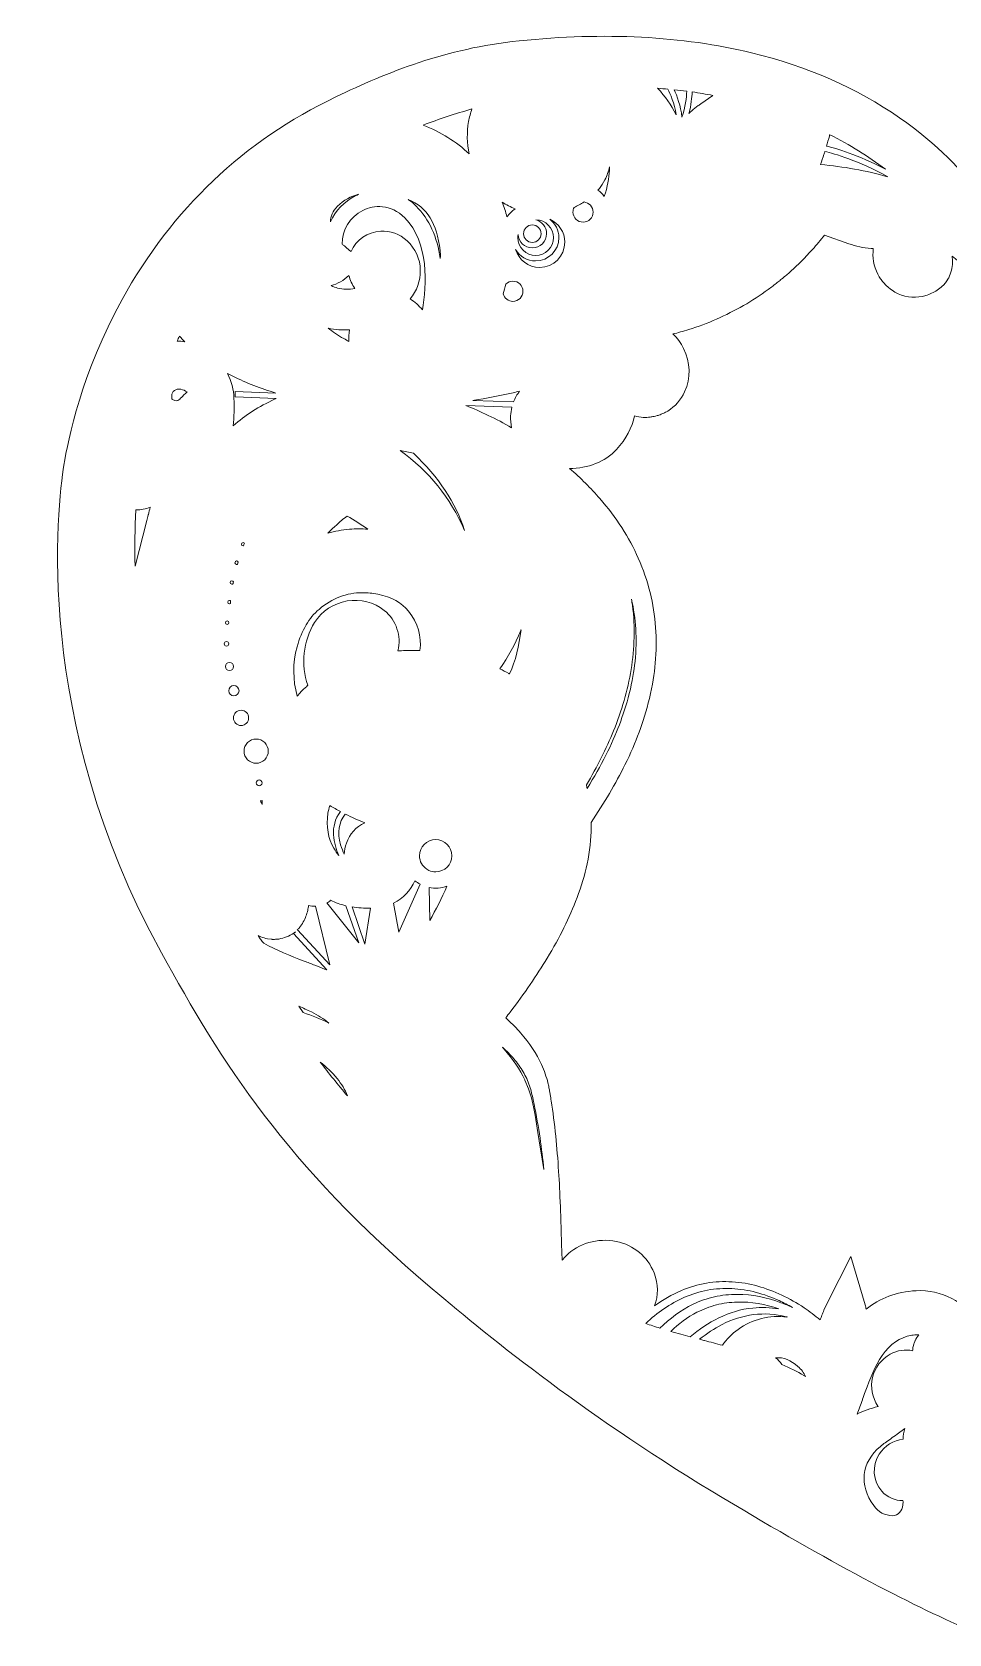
# Model space of a CAD drawing. Header units: millimetres. Extents: x -77 to 1717, y 18 to 332.
# Drawn here: x 638.6 to 811.1, y 24.9 to 326.2 of the extents above; entities that cross this region are included whole.
import ezdxf

# ---------------------------------------------------------------- set-up
doc = ezdxf.new("R2010")
doc.units = ezdxf.units.MM
doc.header["$MEASUREMENT"] = 0
doc.layers.add('Layer 3', color=7, linetype='Continuous')

msp = doc.modelspace()

# ---------------------------------------------------------------- linework, layer by layer
at = {"layer": 'Layer 3', "lineweight": 0}
for points, knots in [([(988.84, 244.8), (988.84, 244.8), (988.84, 244.8), (988.84, 244.8), (988.08, 249.57), (985.49, 262.15), (977.91, 275.91), (968.51, 292.97), (954.97, 305.8), (937.66, 314.05), (927.96, 318.68), (917.06, 323.16), (903.18, 324.59), (887.14, 326.24), (872.44, 325.49), (859.48, 322.34), (848.99, 319.79), (839.6, 315.68), (831.59, 310.12), (824.38, 305.11), (819.61, 299.87), (816.71, 296.03), (813.82, 299.87), (809.05, 305.11), (801.84, 310.12), (793.83, 315.68), (784.44, 319.79), (773.95, 322.34), (760.99, 325.49), (746.29, 326.24), (730.25, 324.59), (716.37, 323.16), (705.47, 318.68), (695.77, 314.05), (678.46, 305.8), (664.92, 292.97), (655.52, 275.91), (647.94, 262.15), (645.35, 249.57), (644.59, 244.8), (643.38, 237.2), (638.59, 197.09), (662.93, 153.06), (674.35, 132.41), (686.07, 113.4), (713.85, 89.88), (725.27, 80.21), (743.38, 65.61), (768.74, 50.42), (788.37, 38.68), (803.82, 30.41), (814.67, 25.85), (814.67, 25.85), (816.72, 24.94), (816.72, 24.94), (816.72, 24.94), (818.61, 25.79), (818.61, 25.79), (818.61, 25.79), (818.77, 25.85), (818.77, 25.85), (829.61, 30.41), (845.06, 38.68), (864.69, 50.42), (890.05, 65.61), (908.16, 80.21), (919.58, 89.88), (947.36, 113.4), (959.08, 132.41), (970.5, 153.06), (994.84, 197.09), (990.04, 237.2), (988.84, 244.8)], [0, 0, 0, 0, 1, 1, 1, 2, 2, 2, 3, 3, 3, 4, 4, 4, 5, 5, 5, 6, 6, 6, 7, 7, 7, 8, 8, 8, 9, 9, 9, 10, 10, 10, 11, 11, 11, 12, 12, 12, 13, 13, 13, 14, 14, 14, 15, 15, 15, 16, 16, 16, 17, 17, 17, 18, 18, 18, 19, 19, 19, 20, 20, 20, 21, 21, 21, 22, 22, 22, 23, 23, 23, 24, 24, 24, 24]), ([(758.24, 315.51), (758.66, 314.65), (759.45, 312.81), (759.79, 310.68), (758.85, 312.51), (757.69, 314.19), (756.31, 315.66), (756.95, 315.62), (757.6, 315.56), (758.24, 315.51)], [0, 0, 0, 0, 1, 1, 1, 2, 2, 2, 3, 3, 3, 3]), ([(760.88, 310.23), (760.65, 312.36), (759.94, 314.25), (759.43, 315.39), (760.21, 315.31), (761, 315.22), (761.79, 315.12), (761.74, 313.95), (761.54, 312.08), (760.88, 310.23)], [0, 0, 0, 0, 1, 1, 1, 2, 2, 2, 3, 3, 3, 3]), ([(766.72, 314.3), (766.72, 314.3), (764.46, 312.76), (764.46, 312.76), (764.31, 312.66), (764.16, 312.56), (763.95, 312.41), (763.95, 312.41), (763.01, 311.67), (763.01, 311.67), (762.78, 311.48), (762.54, 311.27), (762.3, 311.06), (762.26, 311.02), (762.23, 310.98), (762.19, 310.95), (762.62, 312.5), (762.76, 313.96), (762.81, 314.98), (764.12, 314.79), (765.42, 314.57), (766.72, 314.32), (766.72, 314.31), (766.72, 314.31), (766.72, 314.3)], [0, 0, 0, 0, 1, 1, 1, 2, 2, 2, 3, 3, 3, 4, 4, 4, 5, 5, 5, 6, 6, 6, 7, 7, 7, 8, 8, 8, 8]), ([(721.37, 311.77), (721.1, 311), (720.89, 310.22), (720.74, 309.41), (720.37, 307.36), (720.42, 305.29), (720.86, 303.31), (718.41, 305.63), (715.53, 307.42), (712.17, 308.75), (715.17, 309.88), (718.21, 310.88), (721.37, 311.77)], [0, 0, 0, 0, 1, 1, 1, 2, 2, 2, 3, 3, 3, 4, 4, 4, 4]), ([(788.69, 306.94), (792.47, 305.04), (795.91, 302.9), (799.16, 300.43), (793.98, 303.18), (789.81, 304.36), (788.09, 304.78), (788.27, 305.38), (788.45, 306.01), (788.63, 306.69), (788.65, 306.78), (788.67, 306.86), (788.69, 306.94)], [0, 0, 0, 0, 1, 1, 1, 2, 2, 2, 3, 3, 3, 4, 4, 4, 4]), ([(787.6, 303.21), (787.66, 303.4), (787.73, 303.6), (787.79, 303.79), (789.49, 303.38), (794.09, 302.08), (799.63, 299.01), (795.52, 300.17), (791.27, 300.95), (786.94, 301.33), (787.18, 301.96), (787.39, 302.59), (787.6, 303.21)], [0, 0, 0, 0, 1, 1, 1, 2, 2, 2, 3, 3, 3, 4, 4, 4, 4]), ([(746.13, 297.99), (746.13, 297.99), (746.39, 298.47), (746.39, 298.47), (746.78, 299.25), (747.06, 300.07), (747.25, 300.91), (747.25, 300.88), (747.25, 300.85), (747.25, 300.82), (747.25, 299.34), (747, 297.76), (746.48, 296), (746.41, 295.78), (746.35, 295.56), (746.27, 295.34), (745.94, 295.79), (745.54, 296.18), (745.07, 296.5), (745.46, 296.95), (745.81, 297.44), (746.13, 297.99)], [0, 0, 0, 0, 1, 1, 1, 2, 2, 2, 3, 3, 3, 4, 4, 4, 5, 5, 5, 6, 6, 6, 7, 7, 7, 7]), ([(696.06, 293.47), (696.06, 293.47), (696.06, 293.47), (696.06, 293.47), (697.2, 294.62), (698.54, 295.37), (700.07, 295.73), (699.85, 295.64), (699.64, 295.54), (699.42, 295.43), (697.29, 294.34), (695.66, 292.62), (694.74, 290.54), (694.76, 291.52), (695.13, 292.55), (696.06, 293.47)], [0, 0, 0, 0, 1, 1, 1, 2, 2, 2, 3, 3, 3, 4, 4, 4, 5, 5, 5, 5]), ([(708.71, 291.3), (713.37, 286.63), (712.84, 278.61), (712.04, 273.99), (711.39, 274.8), (710.59, 275.51), (709.73, 276.04), (711.02, 277.59), (711.68, 279.43), (711.65, 281.44), (711.62, 283.54), (710.72, 285.56), (709.17, 286.97), (707.76, 288.27), (705.99, 288.91), (704.19, 288.79), (701.66, 288.61), (699.6, 287.16), (698.61, 284.95), (698.61, 284.95), (698.34, 285.18), (698.34, 285.18), (698.01, 285.48), (697.68, 285.75), (697.36, 286.01), (697.22, 286.12), (697.09, 286.23), (696.96, 286.33), (696.92, 289.03), (698.37, 291.44), (700.82, 292.69), (702.91, 293.75), (706.08, 293.94), (708.71, 291.3)], [0, 0, 0, 0, 1, 1, 1, 2, 2, 2, 3, 3, 3, 4, 4, 4, 5, 5, 5, 6, 6, 6, 7, 7, 7, 8, 8, 8, 9, 9, 9, 10, 10, 10, 11, 11, 11, 11]), ([(715.37, 285.16), (715.42, 284.78), (715.44, 284.29), (715.4, 283.65), (714.83, 287.71), (713.3, 291.06), (710.89, 293.48), (710.41, 293.96), (709.91, 294.38), (709.38, 294.75), (712.99, 293.25), (714.71, 290.3), (715.37, 285.16)], [0, 0, 0, 0, 1, 1, 1, 2, 2, 2, 3, 3, 3, 4, 4, 4, 4]), ([(729.48, 292.99), (728.9, 292.56), (728.38, 292.06), (727.94, 291.49), (727.71, 292.43), (727.41, 293.36), (727.06, 294.26), (727.82, 293.76), (728.63, 293.33), (729.48, 292.99)], [0, 0, 0, 0, 1, 1, 1, 2, 2, 2, 3, 3, 3, 3]), ([(740.58, 293.24), (741.23, 293.54), (741.87, 293.89), (742.46, 294.28), (743.42, 294.18), (744.17, 293.37), (744.17, 292.39), (744.17, 291.34), (743.32, 290.49), (742.27, 290.49), (741.23, 290.49), (740.37, 291.34), (740.37, 292.39), (740.37, 292.69), (740.44, 292.98), (740.58, 293.24)], [0, 0, 0, 0, 1, 1, 1, 2, 2, 2, 3, 3, 3, 4, 4, 4, 5, 5, 5, 5]), ([(738.84, 286.7), (738.84, 284.1), (736.72, 281.97), (734.11, 281.97), (731.97, 281.97), (730.16, 283.4), (729.58, 285.36), (730.34, 284.06), (731.74, 283.19), (733.35, 283.19), (735.76, 283.19), (737.73, 285.16), (737.73, 287.57), (737.73, 288.97), (737.06, 290.22), (736.03, 291.02), (737.68, 290.28), (738.84, 288.63), (738.84, 286.7)], [0, 0, 0, 0, 1, 1, 1, 2, 2, 2, 3, 3, 3, 4, 4, 4, 5, 5, 5, 6, 6, 6, 6]), ([(732.73, 285.64), (734.21, 285.64), (735.41, 286.84), (735.41, 288.32), (735.41, 289.57), (734.55, 290.62), (733.39, 290.92), (735.22, 290.9), (736.7, 289.4), (736.7, 287.57), (736.7, 285.72), (735.2, 284.22), (733.35, 284.22), (731.5, 284.22), (730, 285.72), (730, 287.57), (730, 287.77), (730.02, 287.96), (730.05, 288.15), (730.14, 286.75), (731.3, 285.64), (732.73, 285.64)], [0, 0, 0, 0, 1, 1, 1, 2, 2, 2, 3, 3, 3, 4, 4, 4, 5, 5, 5, 6, 6, 6, 7, 7, 7, 7]), ([(731.07, 288.32), (731.07, 289.24), (731.81, 289.98), (732.73, 289.98), (733.64, 289.98), (734.38, 289.24), (734.38, 288.32), (734.38, 287.41), (733.64, 286.66), (732.73, 286.66), (731.81, 286.66), (731.07, 287.41), (731.07, 288.32)], [0, 0, 0, 0, 1, 1, 1, 2, 2, 2, 3, 3, 3, 4, 4, 4, 4]), ([(897.36, 127.71), (897.3, 127.41), (897.24, 127.12), (897.2, 126.84), (897.2, 126.84), (897.13, 126.42), (897.13, 126.42), (897.06, 126.01), (896.99, 125.6), (896.93, 125.2), (896.61, 123.17), (896.34, 121), (896.09, 118.57), (895.87, 116.45), (895.68, 114.22), (895.54, 111.93), (895.41, 109.95), (895.3, 107.85), (895.21, 105.31), (895.16, 103.95), (895.12, 102.59), (895.08, 101.24), (895.05, 100.39), (895.03, 99.55), (895, 98.7), (895, 98.7), (894.99, 98.41), (894.99, 98.41), (894.96, 97.43), (894.93, 96.46), (894.89, 95.49), (894.72, 95.68), (894.54, 95.87), (894.35, 96.06), (892.06, 98.41), (888.36, 99.47), (884.93, 98.77), (881.6, 98.09), (879, 95.93), (877.8, 92.85), (876.95, 90.67), (876.94, 88.57), (877.75, 86.6), (876.15, 87.77), (874.43, 88.77), (872.61, 89.56), (871.09, 90.17), (869.53, 90.65), (867.92, 90.93), (866.3, 91.19), (864.67, 91.27), (863.05, 91.17), (859.79, 90.98), (856.64, 90.04), (853.73, 88.68), (852.27, 87.99), (850.87, 87.19), (849.54, 86.31), (848.49, 85.6), (847.48, 84.85), (846.52, 84.03), (846.42, 84.31), (846.33, 84.6), (846.22, 84.89), (846.14, 85.11), (845.82, 85.86), (845.26, 87.14), (845.26, 87.14), (845.22, 87.21), (845.22, 87.21), (845.21, 87.24), (843.12, 91.34), (843.12, 91.34), (843.12, 91.34), (840.8, 95.92), (840.8, 95.92), (840.8, 95.92), (838.08, 86.83), (838.08, 86.83), (838.01, 86.54), (837.94, 86.27), (837.88, 86.01), (835.36, 88.12), (832.21, 89.29), (828.48, 89.5), (823.75, 89.76), (819.31, 87.42), (816.71, 83.42), (814.12, 87.41), (809.68, 89.76), (804.95, 89.5), (801.22, 89.29), (798.07, 88.12), (795.55, 86.01), (795.49, 86.28), (795.42, 86.56), (795.34, 86.85), (795.34, 86.85), (792.63, 95.92), (792.63, 95.92), (792.63, 95.92), (788.25, 87.3), (788.25, 87.3), (788.25, 87.3), (787.58, 85.82), (787.58, 85.82), (787.45, 85.52), (787.33, 85.21), (787.21, 84.88), (787.1, 84.59), (787, 84.29), (786.9, 84), (785.93, 84.84), (784.91, 85.59), (783.85, 86.31), (782.52, 87.19), (781.12, 87.99), (779.66, 88.68), (776.75, 90.04), (773.6, 90.98), (770.34, 91.17), (768.72, 91.27), (767.08, 91.19), (765.47, 90.93), (763.86, 90.65), (762.3, 90.17), (760.78, 89.56), (758.98, 88.78), (757.28, 87.79), (755.7, 86.64), (756.49, 88.6), (756.47, 90.69), (755.63, 92.85), (754.43, 95.93), (751.83, 98.09), (748.5, 98.77), (745.07, 99.47), (741.37, 98.41), (739.08, 96.06), (738.81, 95.79), (738.57, 95.52), (738.34, 95.25), (738.34, 95.28), (738.33, 95.31), (738.33, 95.34), (738.33, 95.34), (738.33, 95.42), (738.33, 95.42), (738.28, 96.42), (738.25, 97.41), (738.22, 98.41), (738.22, 98.41), (738.21, 98.7), (738.21, 98.7), (738.18, 99.53), (738.16, 100.37), (738.14, 101.2), (738.1, 102.57), (738.06, 103.94), (738, 105.3), (737.91, 107.85), (737.8, 109.95), (737.67, 111.93), (737.53, 114.22), (737.35, 116.45), (737.13, 118.57), (736.88, 121), (736.6, 123.17), (736.29, 125.19), (736.22, 125.6), (736.16, 126), (736.09, 126.41), (736.09, 126.41), (736.01, 126.84), (736.01, 126.84), (735.97, 127.12), (735.92, 127.41), (735.86, 127.69), (735.79, 128.05), (735.73, 128.35), (735.66, 128.59), (735.39, 129.71), (734.98, 130.86), (734.45, 132.02), (733.52, 134.07), (732.2, 136.08), (730.51, 138), (729.79, 138.84), (728.97, 139.67), (728.01, 140.56), (727.92, 140.65), (727.82, 140.73), (727.72, 140.82), (728, 141.18), (728.29, 141.55), (728.56, 141.91), (731.25, 145.44), (733.53, 148.77), (735.53, 152.07), (737.87, 155.92), (739.71, 159.64), (741.15, 163.44), (741.95, 165.57), (742.59, 167.7), (743.04, 169.78), (743.55, 172.18), (743.8, 174.5), (743.79, 176.65), (743.79, 176.97), (743.78, 177.28), (743.77, 177.59), (746.26, 181.23), (748.42, 184.88), (750.16, 188.44), (751.22, 190.52), (752.09, 192.68), (752.81, 194.54), (753.47, 196.4), (754.22, 198.61), (754.75, 200.91), (755.33, 203.42), (755.68, 205.51), (755.85, 207.51), (756.05, 209.8), (756.07, 212.06), (755.92, 214.23), (755.62, 218.68), (754.52, 223.06), (752.67, 227.26), (750.93, 231.19), (748.5, 234.96), (745.45, 238.48), (743.75, 240.45), (741.83, 242.35), (739.73, 244.17), (743.15, 244.13), (746.46, 245.4), (748.56, 247.72), (750.37, 249.72), (751.51, 251.84), (751.96, 254.03), (752.5, 253.88), (753.04, 253.79), (753.58, 253.76), (753.58, 253.76), (753.76, 253.75), (753.76, 253.75), (753.76, 253.75), (753.77, 253.75), (753.77, 253.75), (754.06, 253.76), (754.45, 253.76), (754.9, 253.81), (754.9, 253.81), (755.09, 253.84), (755.09, 253.84), (755.13, 253.85), (755.17, 253.86), (755.23, 253.87), (755.47, 253.91), (755.8, 253.96), (756.23, 254.1), (756.27, 254.11), (756.31, 254.12), (756.38, 254.14), (756.59, 254.21), (756.87, 254.3), (757.25, 254.47), (757.25, 254.47), (757.44, 254.56), (757.44, 254.56), (757.63, 254.65), (757.89, 254.78), (758.21, 254.96), (759.59, 255.8), (760.71, 257.08), (761.39, 258.57), (762.56, 261.14), (762.48, 264.12), (761.18, 266.75), (760.68, 267.77), (760, 268.69), (759.19, 269.46), (760.11, 269.68), (761.09, 269.95), (762.17, 270.28), (763.93, 270.83), (765.69, 271.49), (767.41, 272.25), (770.89, 273.78), (774.15, 275.66), (777.1, 277.82), (777.7, 278.24), (778.27, 278.69), (778.82, 279.13), (778.82, 279.13), (779.33, 279.52), (779.33, 279.52), (779.33, 279.52), (779.36, 279.55), (779.36, 279.55), (779.56, 279.71), (779.75, 279.88), (779.95, 280.04), (780.46, 280.47), (780.98, 280.91), (781.46, 281.36), (782.69, 282.45), (783.95, 283.72), (785.44, 285.35), (786.22, 286.23), (786.98, 287.13), (787.71, 288.06), (787.71, 288.06), (792.3, 286.42), (792.3, 286.42), (793.63, 285.95), (794.99, 285.66), (796.47, 285.54), (796.61, 285.53), (796.75, 285.52), (796.88, 285.51), (796.86, 285.31), (796.84, 285.11), (796.83, 284.92), (796.74, 283.28), (797.16, 281.6), (798.02, 280.18), (798.17, 279.95), (798.32, 279.74), (798.49, 279.51), (798.49, 279.51), (798.64, 279.31), (798.64, 279.31), (798.87, 279.03), (799.08, 278.82), (799.24, 278.65), (799.24, 278.65), (799.39, 278.51), (799.39, 278.51), (799.66, 278.24), (799.93, 278.04), (800.14, 277.87), (800.14, 277.87), (800.41, 277.67), (800.41, 277.67), (800.77, 277.43), (801.12, 277.24), (801.43, 277.08), (801.43, 277.08), (801.55, 277.02), (801.55, 277.02), (803.17, 276.29), (805.12, 276.17), (806.74, 276.69), (807.51, 276.92), (808.23, 277.25), (808.88, 277.67), (809.24, 277.91), (809.56, 278.16), (809.87, 278.44), (809.87, 278.44), (810.08, 278.65), (810.08, 278.65), (810.27, 278.83), (810.42, 279.01), (810.6, 279.24), (810.6, 279.24), (811.01, 279.92), (811.01, 279.92), (811.01, 279.92), (811.07, 280.03), (811.07, 280.03), (811.53, 280.93), (811.78, 281.92), (811.79, 282.9), (811.8, 283.3), (811.77, 283.7), (811.7, 284.09), (812.51, 283.44), (813.61, 282.54), (814.71, 281.59), (814.71, 281.59), (816.71, 279.87), (816.71, 279.87), (816.71, 279.87), (818.72, 281.59), (818.72, 281.59), (819.82, 282.53), (820.92, 283.44), (821.73, 284.09), (821.66, 283.7), (821.63, 283.31), (821.63, 282.92), (821.65, 281.93), (821.9, 280.92), (822.38, 279.99), (822.38, 279.99), (822.73, 279.39), (822.73, 279.39), (822.73, 279.39), (822.85, 279.23), (822.85, 279.23), (822.99, 279.04), (823.14, 278.84), (823.32, 278.67), (823.32, 278.67), (823.56, 278.44), (823.56, 278.44), (823.87, 278.16), (824.19, 277.91), (824.57, 277.66), (825.21, 277.25), (825.91, 276.93), (826.63, 276.71), (828.29, 276.17), (830.26, 276.29), (831.88, 277.02), (831.88, 277.02), (832.07, 277.12), (832.07, 277.12), (832.32, 277.25), (832.67, 277.43), (833.02, 277.67), (833.02, 277.67), (833.32, 277.9), (833.32, 277.9), (833.51, 278.04), (833.77, 278.24), (834.09, 278.56), (834.09, 278.56), (834.19, 278.66), (834.19, 278.66), (834.35, 278.82), (834.56, 279.03), (834.83, 279.36), (834.83, 279.36), (834.94, 279.52), (834.94, 279.52), (835.11, 279.74), (835.26, 279.95), (835.45, 280.24), (836.28, 281.62), (836.69, 283.27), (836.6, 284.91), (836.59, 285.11), (836.57, 285.31), (836.55, 285.51), (836.68, 285.52), (836.81, 285.53), (836.94, 285.54), (838.44, 285.66), (839.8, 285.95), (841.13, 286.42), (841.13, 286.42), (845.7, 288.05), (845.7, 288.05), (846.43, 287.12), (847.18, 286.22), (847.96, 285.34), (849.44, 283.72), (850.7, 282.46), (851.91, 281.38), (852.41, 280.91), (852.94, 280.47), (853.44, 280.05), (853.64, 279.88), (853.84, 279.72), (854.03, 279.55), (854.03, 279.55), (854.57, 279.13), (854.57, 279.13), (855.13, 278.69), (855.7, 278.24), (856.28, 277.83), (859.24, 275.66), (862.51, 273.78), (865.98, 272.25), (867.7, 271.49), (869.46, 270.83), (871.23, 270.27), (872.32, 269.94), (873.31, 269.67), (874.23, 269.46), (873.42, 268.68), (872.75, 267.77), (872.26, 266.77), (870.95, 264.13), (870.87, 261.14), (872.04, 258.58), (872.71, 257.08), (873.86, 255.79), (875.28, 254.93), (875.51, 254.79), (875.74, 254.68), (876, 254.55), (876, 254.55), (876.24, 254.44), (876.24, 254.44), (876.56, 254.29), (876.84, 254.21), (877.07, 254.14), (877.07, 254.14), (877.27, 254.07), (877.27, 254.07), (877.64, 253.96), (877.96, 253.91), (878.21, 253.86), (878.25, 253.86), (878.3, 253.85), (878.34, 253.84), (878.34, 253.84), (878.56, 253.81), (878.56, 253.81), (878.98, 253.76), (879.36, 253.76), (879.67, 253.75), (879.67, 253.75), (879.73, 253.75), (879.73, 253.75), (879.73, 253.75), (879.87, 253.76), (879.87, 253.76), (880.4, 253.79), (880.94, 253.88), (881.47, 254.03), (881.92, 251.84), (883.06, 249.72), (884.87, 247.72), (886.95, 245.42), (890.15, 244.15), (893.49, 244.15), (893.51, 244.15), (893.53, 244.15), (893.55, 244.15), (891.46, 242.34), (889.55, 240.44), (887.85, 238.48), (884.8, 234.96), (882.38, 231.19), (880.64, 227.26), (878.78, 223.06), (877.68, 218.68), (877.38, 214.24), (877.23, 212.06), (877.25, 209.8), (877.45, 207.52), (877.63, 205.51), (877.98, 203.42), (878.55, 200.91), (879.09, 198.61), (879.83, 196.4), (880.5, 194.52), (881.22, 192.68), (882.09, 190.52), (883.13, 188.45), (884.92, 184.82), (887.11, 181.11), (889.66, 177.41), (889.65, 177.16), (889.64, 176.9), (889.64, 176.65), (889.63, 174.49), (889.88, 172.18), (890.39, 169.76), (890.84, 167.7), (891.48, 165.57), (892.28, 163.43), (893.72, 159.64), (895.56, 155.93), (897.89, 152.07), (899.9, 148.76), (902.18, 145.44), (904.86, 141.91), (905.11, 141.59), (905.37, 141.26), (905.62, 140.93), (905.48, 140.81), (905.34, 140.68), (905.2, 140.56), (904.24, 139.67), (903.42, 138.84), (902.7, 138.01), (901.02, 136.08), (899.69, 134.07), (898.76, 132.02), (898.23, 130.86), (897.82, 129.71), (897.56, 128.61), (897.48, 128.34), (897.42, 128.05), (897.36, 127.71)], [0, 0, 0, 0, 1, 1, 1, 2, 2, 2, 3, 3, 3, 4, 4, 4, 5, 5, 5, 6, 6, 6, 7, 7, 7, 8, 8, 8, 9, 9, 9, 10, 10, 10, 11, 11, 11, 12, 12, 12, 13, 13, 13, 14, 14, 14, 15, 15, 15, 16, 16, 16, 17, 17, 17, 18, 18, 18, 19, 19, 19, 20, 20, 20, 21, 21, 21, 22, 22, 22, 23, 23, 23, 24, 24, 24, 25, 25, 25, 26, 26, 26, 27, 27, 27, 28, 28, 28, 29, 29, 29, 30, 30, 30, 31, 31, 31, 32, 32, 32, 33, 33, 33, 34, 34, 34, 35, 35, 35, 36, 36, 36, 37, 37, 37, 38, 38, 38, 39, 39, 39, 40, 40, 40, 41, 41, 41, 42, 42, 42, 43, 43, 43, 44, 44, 44, 45, 45, 45, 46, 46, 46, 47, 47, 47, 48, 48, 48, 49, 49, 49, 50, 50, 50, 51, 51, 51, 52, 52, 52, 53, 53, 53, 54, 54, 54, 55, 55, 55, 56, 56, 56, 57, 57, 57, 58, 58, 58, 59, 59, 59, 60, 60, 60, 61, 61, 61, 62, 62, 62, 63, 63, 63, 64, 64, 64, 65, 65, 65, 66, 66, 66, 67, 67, 67, 68, 68, 68, 69, 69, 69, 70, 70, 70, 71, 71, 71, 72, 72, 72, 73, 73, 73, 74, 74, 74, 75, 75, 75, 76, 76, 76, 77, 77, 77, 78, 78, 78, 79, 79, 79, 80, 80, 80, 81, 81, 81, 82, 82, 82, 83, 83, 83, 84, 84, 84, 85, 85, 85, 86, 86, 86, 87, 87, 87, 88, 88, 88, 89, 89, 89, 90, 90, 90, 91, 91, 91, 92, 92, 92, 93, 93, 93, 94, 94, 94, 95, 95, 95, 96, 96, 96, 97, 97, 97, 98, 98, 98, 99, 99, 99, 100, 100, 100, 101, 101, 101, 102, 102, 102, 103, 103, 103, 104, 104, 104, 105, 105, 105, 106, 106, 106, 107, 107, 107, 108, 108, 108, 109, 109, 109, 110, 110, 110, 111, 111, 111, 112, 112, 112, 113, 113, 113, 114, 114, 114, 115, 115, 115, 116, 116, 116, 117, 117, 117, 118, 118, 118, 119, 119, 119, 120, 120, 120, 121, 121, 121, 122, 122, 122, 123, 123, 123, 124, 124, 124, 125, 125, 125, 126, 126, 126, 127, 127, 127, 128, 128, 128, 129, 129, 129, 130, 130, 130, 131, 131, 131, 132, 132, 132, 133, 133, 133, 134, 134, 134, 135, 135, 135, 136, 136, 136, 137, 137, 137, 138, 138, 138, 139, 139, 139, 140, 140, 140, 141, 141, 141, 142, 142, 142, 143, 143, 143, 144, 144, 144, 145, 145, 145, 146, 146, 146, 147, 147, 147, 148, 148, 148, 149, 149, 149, 150, 150, 150, 151, 151, 151, 152, 152, 152, 153, 153, 153, 154, 154, 154, 155, 155, 155, 156, 156, 156, 157, 157, 157, 158, 158, 158, 159, 159, 159, 160, 160, 160, 161, 161, 161, 162, 162, 162, 163, 163, 163, 164, 164, 164, 165, 165, 165, 166, 166, 166, 167, 167, 167, 168, 168, 168, 169, 169, 169, 170, 170, 170, 171, 171, 171, 172, 172, 172, 173, 173, 173, 174, 174, 174, 175, 175, 175, 176, 176, 176, 177, 177, 177, 178, 178, 178, 179, 179, 179, 180, 180, 180, 181, 181, 181, 182, 182, 182, 183, 183, 183, 184, 184, 184, 185, 185, 185, 186, 186, 186, 187, 187, 187, 188, 188, 188, 189, 189, 189, 190, 190, 190, 191, 191, 191, 192, 192, 192, 193, 193, 193, 194, 194, 194, 195, 195, 195, 196, 196, 196, 197, 197, 197, 197]), ([(699.33, 278.03), (698.25, 277.79), (697.09, 277.8), (696.09, 278.08), (695.69, 278.19), (695.29, 278.34), (694.89, 278.54), (696.1, 278.88), (697.22, 279.52), (698.21, 280.44), (698.43, 279.58), (698.81, 278.76), (699.33, 278.03)], [0, 0, 0, 0, 1, 1, 1, 2, 2, 2, 3, 3, 3, 4, 4, 4, 4]), ([(729.08, 279.39), (730.12, 279.39), (730.97, 278.53), (730.97, 277.49), (730.97, 276.44), (730.12, 275.59), (729.08, 275.59), (728.22, 275.59), (727.47, 276.17), (727.25, 276.98), (727.43, 277.6), (727.6, 278.22), (727.76, 278.85), (728.11, 279.19), (728.58, 279.39), (729.08, 279.39)], [0, 0, 0, 0, 1, 1, 1, 2, 2, 2, 3, 3, 3, 4, 4, 4, 5, 5, 5, 5]), ([(666.33, 269.03), (666.65, 268.67), (666.98, 268.32), (667.32, 267.98), (666.85, 268.06), (666.37, 268.11), (665.9, 268.12), (666.04, 268.43), (666.18, 268.73), (666.33, 269.03)], [0, 0, 0, 0, 1, 1, 1, 2, 2, 2, 3, 3, 3, 3]), ([(698.32, 270.24), (698.21, 269.5), (698.17, 268.77), (698.22, 268.06), (697.89, 268.23), (697.57, 268.4), (697.25, 268.59), (696.17, 269.2), (695.19, 269.85), (694.3, 270.55), (695.61, 270.25), (696.95, 270.15), (698.32, 270.24)], [0, 0, 0, 0, 1, 1, 1, 2, 2, 2, 3, 3, 3, 4, 4, 4, 4]), ([(667.53, 258.35), (667.33, 258.16), (667.14, 257.97), (666.95, 257.77), (666.68, 257.5), (666.41, 257.22), (666.22, 257.08), (665.98, 256.92), (665.74, 256.75), (664.99, 257.14), (664.97, 257.15), (664.95, 257.16), (664.93, 257.18), (664.91, 257.23), (664.86, 257.4), (664.87, 257.83), (664.89, 258.25), (665.05, 258.58), (665.37, 258.82), (665.68, 259.07), (666.12, 259.16), (666.56, 259.06), (667.02, 258.96), (667.42, 258.8), (667.75, 258.56), (667.75, 258.56), (667.53, 258.35), (667.53, 258.35)], [0, 0, 0, 0, 1, 1, 1, 2, 2, 2, 3, 3, 3, 4, 4, 4, 5, 5, 5, 6, 6, 6, 7, 7, 7, 8, 8, 8, 9, 9, 9, 9]), ([(676.4, 261.49), (678.95, 260.23), (681.63, 259.19), (684.49, 258.34), (684.49, 258.34), (676.82, 258.62), (676.82, 258.62), (676.82, 258.62), (676.79, 257.6), (676.79, 257.6), (676.79, 257.6), (684.54, 257.31), (684.54, 257.31), (684.44, 257.27), (684.33, 257.22), (684.23, 257.17), (681.33, 255.85), (678.7, 254.17), (676.41, 252.16), (676.61, 253.9), (676.67, 255.6), (676.59, 257.31), (676.52, 258.99), (676.1, 260.58), (675.38, 262.01), (675.72, 261.83), (676.06, 261.66), (676.4, 261.49)], [0, 0, 0, 0, 1, 1, 1, 2, 2, 2, 3, 3, 3, 4, 4, 4, 5, 5, 5, 6, 6, 6, 7, 7, 7, 8, 8, 8, 9, 9, 9, 9]), ([(729.12, 258.4), (729.53, 258.5), (729.93, 258.6), (730.33, 258.7), (729.86, 258.08), (729.48, 257.41), (729.2, 256.69), (729.2, 256.69), (721.56, 256.97), (721.56, 256.97), (724.1, 257.38), (726.61, 257.81), (729.12, 258.4)], [0, 0, 0, 0, 1, 1, 1, 2, 2, 2, 3, 3, 3, 4, 4, 4, 4]), ([(720.23, 255.99), (720.23, 255.99), (728.88, 255.68), (728.88, 255.68), (728.75, 255.15), (728.66, 254.6), (728.63, 254.04), (728.6, 253.29), (728.67, 252.55), (728.83, 251.83), (727.39, 252.65), (725.92, 253.42), (724.43, 254.14), (723.02, 254.82), (721.62, 255.44), (720.23, 255.99)], [0, 0, 0, 0, 1, 1, 1, 2, 2, 2, 3, 3, 3, 4, 4, 4, 5, 5, 5, 5]), ([(707.86, 247.54), (708.7, 247.41), (709.53, 247.23), (710.34, 247.01), (715.12, 242.52), (718.33, 237.68), (719.97, 232.52), (717.31, 238.64), (713.26, 243.66), (707.86, 247.54)], [0, 0, 0, 0, 1, 1, 1, 2, 2, 2, 3, 3, 3, 3]), ([(660.48, 235.48), (660.48, 235.48), (660.46, 235.42), (660.46, 235.42), (660.37, 235.05), (660.28, 234.68), (660.19, 234.34), (660.19, 234.34), (657.98, 225.76), (657.98, 225.76), (657.87, 229.4), (657.93, 232.91), (658.15, 236.38), (659.08, 236.35), (659.99, 236.52), (660.83, 236.87), (660.71, 236.4), (660.59, 235.94), (660.48, 235.48)], [0, 0, 0, 0, 1, 1, 1, 2, 2, 2, 3, 3, 3, 4, 4, 4, 5, 5, 5, 6, 6, 6, 6]), ([(701.77, 232.73), (700.64, 232.83), (699.48, 232.83), (698.33, 232.73), (696.93, 232.62), (695.56, 232.36), (694.25, 231.96), (694.76, 232.48), (695.28, 232.98), (695.8, 233.46), (696.5, 234.1), (697.19, 234.69), (697.86, 235.21), (699.24, 234.43), (700.55, 233.6), (701.77, 232.73)], [0, 0, 0, 0, 1, 1, 1, 2, 2, 2, 3, 3, 3, 4, 4, 4, 5, 5, 5, 5]), ([(678.56, 230.09), (678.5, 229.92), (678.43, 229.75), (678.37, 229.58), (678.35, 229.58), (678.33, 229.58), (678.31, 229.58), (678.13, 229.58), (677.99, 229.72), (677.99, 229.9), (677.99, 230.08), (678.13, 230.22), (678.31, 230.22), (678.41, 230.22), (678.5, 230.17), (678.56, 230.09)], [0, 0, 0, 0, 1, 1, 1, 2, 2, 2, 3, 3, 3, 4, 4, 4, 5, 5, 5, 5]), ([(677.37, 226.55), (677.33, 226.42), (677.3, 226.3), (677.26, 226.17), (677.21, 226.13), (677.14, 226.11), (677.07, 226.11), (676.9, 226.11), (676.75, 226.26), (676.75, 226.43), (676.75, 226.61), (676.9, 226.76), (677.07, 226.76), (677.21, 226.76), (677.32, 226.67), (677.37, 226.55)], [0, 0, 0, 0, 1, 1, 1, 2, 2, 2, 3, 3, 3, 4, 4, 4, 5, 5, 5, 5]), ([(675.86, 222.72), (675.86, 222.9), (676.01, 223.04), (676.19, 223.04), (676.31, 223.04), (676.43, 222.96), (676.48, 222.84), (676.45, 222.73), (676.43, 222.61), (676.41, 222.49), (676.36, 222.44), (676.28, 222.4), (676.19, 222.4), (676.01, 222.4), (675.86, 222.54), (675.86, 222.72)], [0, 0, 0, 0, 1, 1, 1, 2, 2, 2, 3, 3, 3, 4, 4, 4, 5, 5, 5, 5]), ([(704.86, 217.46), (702.96, 219.01), (700.42, 219.65), (697.89, 219.23), (695.32, 218.8), (693.09, 217.33), (691.76, 215.2), (689.6, 211.72), (689.13, 207.25), (690.49, 203.37), (690.3, 203.2), (690.11, 203.03), (689.93, 202.86), (689.43, 202.38), (688.95, 201.87), (688.49, 201.35), (687.63, 204.38), (687.62, 207.55), (688.47, 210.63), (689.34, 213.76), (690.68, 216.06), (692.59, 217.66), (695.05, 219.74), (697.8, 220.79), (700.76, 220.79), (701.69, 220.79), (702.67, 220.69), (703.65, 220.49), (706.26, 219.95), (708.15, 218.91), (709.44, 217.3), (711.19, 215.12), (711.93, 212.54), (711.58, 209.94), (710.68, 209.95), (709.77, 209.94), (708.86, 209.91), (708.37, 209.89), (707.9, 209.87), (707.44, 209.83), (708.1, 212.67), (707.16, 215.59), (704.86, 217.46)], [0, 0, 0, 0, 1, 1, 1, 2, 2, 2, 3, 3, 3, 4, 4, 4, 5, 5, 5, 6, 6, 6, 7, 7, 7, 8, 8, 8, 9, 9, 9, 10, 10, 10, 11, 11, 11, 12, 12, 12, 13, 13, 13, 14, 14, 14, 14]), ([(675.95, 219.25), (675.94, 219.07), (675.92, 218.9), (675.91, 218.73), (675.86, 218.7), (675.81, 218.68), (675.74, 218.68), (675.57, 218.68), (675.42, 218.83), (675.42, 219.01), (675.42, 219.18), (675.57, 219.33), (675.74, 219.33), (675.83, 219.33), (675.9, 219.3), (675.95, 219.25)], [0, 0, 0, 0, 1, 1, 1, 2, 2, 2, 3, 3, 3, 4, 4, 4, 5, 5, 5, 5]), ([(751.56, 218.43), (751.5, 218.82), (751.45, 219.21), (751.38, 219.6), (751.81, 217.75), (752.07, 215.87), (752.18, 213.99), (752.3, 212.01), (752.25, 209.96), (752.05, 207.87), (751.87, 206.06), (751.53, 204.13), (750.97, 201.82), (750.46, 199.72), (749.74, 197.66), (749.11, 195.94), (748.42, 194.21), (747.57, 192.17), (746.57, 190.24), (745.53, 188.19), (744.35, 186.09), (743.04, 183.99), (742.99, 184.21), (742.95, 184.42), (742.9, 184.64), (744.93, 188.04), (746.64, 191.46), (748, 194.8), (749.55, 198.56), (750.66, 202.43), (751.32, 206.34), (751.64, 208.32), (751.83, 210.35), (751.88, 212.36), (751.94, 214.28), (751.83, 216.33), (751.56, 218.43)], [0, 0, 0, 0, 1, 1, 1, 2, 2, 2, 3, 3, 3, 4, 4, 4, 5, 5, 5, 6, 6, 6, 7, 7, 7, 8, 8, 8, 9, 9, 9, 10, 10, 10, 11, 11, 11, 12, 12, 12, 12]), ([(675.3, 215.47), (675.48, 215.47), (675.62, 215.33), (675.62, 215.15), (675.62, 214.97), (675.48, 214.83), (675.3, 214.83), (675.12, 214.83), (674.98, 214.97), (674.98, 215.15), (674.98, 215.33), (675.12, 215.47), (675.3, 215.47)], [0, 0, 0, 0, 1, 1, 1, 2, 2, 2, 3, 3, 3, 4, 4, 4, 4]), ([(674.75, 211.17), (674.75, 211.42), (674.94, 211.61), (675.19, 211.61), (675.43, 211.61), (675.62, 211.42), (675.62, 211.17), (675.62, 210.93), (675.43, 210.73), (675.19, 210.73), (674.94, 210.73), (674.75, 210.93), (674.75, 211.17)], [0, 0, 0, 0, 1, 1, 1, 2, 2, 2, 3, 3, 3, 4, 4, 4, 4]), ([(730.56, 213.67), (730.57, 213.71), (730.59, 213.74), (730.6, 213.78), (730.25, 210.87), (729.59, 207.97), (728.43, 205.51), (728.38, 205.54), (728.33, 205.57), (728.28, 205.6), (727.74, 205.91), (727.18, 206.21), (726.6, 206.49), (728.16, 208.64), (729.49, 211.05), (730.56, 213.67)], [0, 0, 0, 0, 1, 1, 1, 2, 2, 2, 3, 3, 3, 4, 4, 4, 5, 5, 5, 5]), ([(674.98, 206.92), (674.98, 207.34), (675.32, 207.68), (675.74, 207.68), (676.17, 207.68), (676.51, 207.34), (676.51, 206.92), (676.51, 206.49), (676.17, 206.15), (675.74, 206.15), (675.32, 206.15), (674.98, 206.49), (674.98, 206.92)], [0, 0, 0, 0, 1, 1, 1, 2, 2, 2, 3, 3, 3, 4, 4, 4, 4]), ([(675.61, 202.36), (675.61, 202.9), (676.04, 203.33), (676.57, 203.33), (677.11, 203.33), (677.54, 202.9), (677.54, 202.36), (677.54, 201.83), (677.11, 201.4), (676.57, 201.4), (676.04, 201.4), (675.61, 201.83), (675.61, 202.36)], [0, 0, 0, 0, 1, 1, 1, 2, 2, 2, 3, 3, 3, 4, 4, 4, 4]), ([(676.48, 197.24), (676.48, 198.03), (677.13, 198.67), (677.92, 198.67), (678.71, 198.67), (679.35, 198.03), (679.35, 197.24), (679.35, 196.45), (678.71, 195.8), (677.92, 195.8), (677.13, 195.8), (676.48, 196.45), (676.48, 197.24)], [0, 0, 0, 0, 1, 1, 1, 2, 2, 2, 3, 3, 3, 4, 4, 4, 4]), ([(678.48, 190.99), (678.48, 192.24), (679.51, 193.27), (680.76, 193.27), (682.02, 193.27), (683.04, 192.24), (683.04, 190.99), (683.04, 189.73), (682.02, 188.71), (680.76, 188.71), (679.51, 188.71), (678.48, 189.73), (678.48, 190.99)], [0, 0, 0, 0, 1, 1, 1, 2, 2, 2, 3, 3, 3, 4, 4, 4, 4]), ([(680.78, 185.02), (680.78, 185.32), (681.02, 185.57), (681.32, 185.57), (681.63, 185.57), (681.87, 185.32), (681.87, 185.02), (681.87, 184.72), (681.63, 184.47), (681.32, 184.47), (681.02, 184.47), (680.78, 184.72), (680.78, 185.02)], [0, 0, 0, 0, 1, 1, 1, 2, 2, 2, 3, 3, 3, 4, 4, 4, 4]), ([(681.9, 181.7), (681.9, 181.46), (681.9, 181.22), (681.89, 180.97), (681.79, 181.18), (681.68, 181.38), (681.58, 181.58), (681.56, 181.6), (681.55, 181.63), (681.53, 181.66), (681.66, 181.66), (681.78, 181.68), (681.9, 181.7)], [0, 0, 0, 0, 1, 1, 1, 2, 2, 2, 3, 3, 3, 4, 4, 4, 4]), ([(696.31, 171.39), (695.99, 171.78), (695.68, 172.22), (695.39, 172.71), (694.3, 174.58), (693.92, 176.79), (694.26, 179.3), (694.33, 179.79), (694.46, 180.28), (694.65, 180.75), (695.3, 180.36), (695.96, 179.98), (696.61, 179.63), (694.51, 176.83), (695.36, 173.51), (696.31, 171.39)], [0, 0, 0, 0, 1, 1, 1, 2, 2, 2, 3, 3, 3, 4, 4, 4, 5, 5, 5, 5]), ([(697.75, 173.71), (697.52, 173), (697.38, 172.29), (697.34, 171.58), (697.1, 172.1), (696.85, 172.71), (696.66, 173.38), (696, 175.66), (696.3, 177.6), (697.53, 179.15), (698.76, 178.53), (700, 177.98), (701.24, 177.51), (701.23, 177.5), (701.21, 177.49), (701.19, 177.48), (699.52, 176.74), (698.33, 175.43), (697.75, 173.71)], [0, 0, 0, 0, 1, 1, 1, 2, 2, 2, 3, 3, 3, 4, 4, 4, 5, 5, 5, 6, 6, 6, 6]), ([(714.54, 168.28), (714.07, 168.28), (713.63, 168.38), (713.24, 168.57), (713.24, 168.57), (712.85, 168.79), (712.85, 168.79), (712.04, 169.34), (711.5, 170.26), (711.5, 171.31), (711.5, 172.99), (712.87, 174.35), (714.54, 174.35), (716.21, 174.35), (717.58, 172.99), (717.58, 171.31), (717.58, 169.64), (716.21, 168.28), (714.54, 168.28)], [0, 0, 0, 0, 1, 1, 1, 2, 2, 2, 3, 3, 3, 4, 4, 4, 5, 5, 5, 6, 6, 6, 6]), ([(707.6, 156.92), (707.6, 156.92), (706.6, 162.37), (706.6, 162.37), (708.42, 163.28), (709.86, 164.82), (710.63, 166.62), (710.93, 166.37), (711.26, 166.15), (711.6, 165.96), (711.6, 165.96), (707.6, 156.92), (707.6, 156.92)], [0, 0, 0, 0, 1, 1, 1, 2, 2, 2, 3, 3, 3, 4, 4, 4, 4]), ([(694.08, 162.44), (694.32, 162.58), (694.55, 162.75), (694.76, 162.93), (695.68, 162.49), (696.64, 162.16), (697.66, 161.92), (697.66, 161.92), (700.06, 154.96), (700.06, 154.96), (700.06, 154.96), (694.08, 162.44), (694.08, 162.44)], [0, 0, 0, 0, 1, 1, 1, 2, 2, 2, 3, 3, 3, 4, 4, 4, 4]), ([(713.42, 159.11), (713.42, 159.11), (713.3, 165.33), (713.3, 165.33), (714.41, 165.1), (715.6, 165.19), (716.66, 165.59), (715.71, 163.35), (714.59, 161.19), (713.42, 159.11)], [0, 0, 0, 0, 1, 1, 1, 2, 2, 2, 3, 3, 3, 3]), ([(688.5, 157.34), (688.65, 157.49), (688.76, 157.62), (688.84, 157.71), (688.84, 157.71), (688.94, 157.83), (688.94, 157.83), (689.19, 158.15), (689.41, 158.49), (689.63, 158.88), (690.01, 159.56), (690.29, 160.3), (690.46, 161.05), (690.53, 161.35), (690.58, 161.65), (690.62, 161.95), (691.04, 161.84), (691.48, 161.79), (691.92, 161.81), (691.92, 161.81), (694.6, 150.77), (694.6, 150.77), (694.6, 150.77), (688.54, 157.38), (688.54, 157.38), (688.54, 157.38), (688.5, 157.34), (688.5, 157.34)], [0, 0, 0, 0, 1, 1, 1, 2, 2, 2, 3, 3, 3, 4, 4, 4, 5, 5, 5, 6, 6, 6, 7, 7, 7, 8, 8, 8, 9, 9, 9, 9]), ([(701.24, 154.68), (701.24, 154.68), (698.82, 161.69), (698.82, 161.69), (699.91, 161.52), (701.06, 161.44), (702.3, 161.47), (702.3, 161.47), (701.24, 154.68), (701.24, 154.68)], [0, 0, 0, 0, 1, 1, 1, 2, 2, 2, 3, 3, 3, 3]), ([(682.05, 154.99), (681.85, 155.24), (681.66, 155.49), (681.51, 155.7), (681.37, 155.91), (681.24, 156.12), (681.12, 156.33), (681.29, 156.24), (681.46, 156.15), (681.64, 156.08), (682.05, 155.91), (682.48, 155.78), (682.91, 155.7), (682.91, 155.7), (683.69, 155.6), (683.69, 155.6), (683.69, 155.6), (683.76, 155.59), (683.76, 155.59), (684.06, 155.58), (684.36, 155.58), (684.65, 155.61), (685.64, 155.7), (686.62, 156.03), (687.51, 156.57), (687.51, 156.57), (687.62, 156.64), (687.62, 156.64), (687.72, 156.7), (687.92, 156.83), (688.16, 157.03), (688.16, 157.03), (687.78, 156.68), (687.78, 156.68), (687.78, 156.68), (694.07, 149.83), (694.07, 149.83), (693.48, 150.07), (692.89, 150.31), (692.31, 150.54), (692.31, 150.54), (691.83, 150.72), (691.83, 150.72), (691.15, 150.99), (690.48, 151.25), (689.79, 151.51), (687.2, 152.49), (684.52, 153.52), (682.19, 154.9), (682.14, 154.93), (682.1, 154.96), (682.05, 154.99)], [0, 0, 0, 0, 1, 1, 1, 2, 2, 2, 3, 3, 3, 4, 4, 4, 5, 5, 5, 6, 6, 6, 7, 7, 7, 8, 8, 8, 9, 9, 9, 10, 10, 10, 11, 11, 11, 12, 12, 12, 13, 13, 13, 14, 14, 14, 15, 15, 15, 16, 16, 16, 17, 17, 17, 17]), ([(688.81, 143.01), (689.6, 142.66), (690.39, 142.31), (691.15, 141.94), (692.39, 141.35), (693.48, 140.65), (694.41, 139.84), (692.93, 140.59), (691.33, 141.24), (689.59, 141.8), (689.59, 141.8), (688.81, 143.01), (688.81, 143.01)], [0, 0, 0, 0, 1, 1, 1, 2, 2, 2, 3, 3, 3, 4, 4, 4, 4]), ([(734.28, 116.17), (733.97, 118.09), (733.61, 120.32), (733.23, 122.53), (733.23, 122.53), (732.95, 124.11), (732.95, 124.11), (732.95, 124.11), (732.58, 125.8), (732.58, 125.8), (732.58, 125.8), (732.03, 127.49), (732.03, 127.49), (732.03, 127.49), (731.34, 129.12), (731.34, 129.12), (731.34, 129.12), (731.32, 129.16), (731.32, 129.16), (730.37, 131.13), (729.05, 133.08), (727.41, 134.93), (727.3, 135.07), (727.18, 135.2), (727.05, 135.34), (727.18, 135.23), (727.31, 135.11), (727.43, 135), (728.17, 134.33), (728.86, 133.6), (729.5, 132.83), (730.13, 132.04), (730.69, 131.21), (731.17, 130.36), (731.64, 129.52), (732.03, 128.61), (732.33, 127.65), (732.58, 126.87), (732.76, 126.02), (732.95, 125.12), (732.95, 125.12), (733.05, 124.61), (733.05, 124.61), (733.49, 122.49), (733.86, 120.33), (734.18, 118.2), (734.46, 116.27), (734.7, 114.29), (734.9, 112.31), (734.9, 112.31), (734.28, 116.17), (734.28, 116.17)], [0, 0, 0, 0, 1, 1, 1, 2, 2, 2, 3, 3, 3, 4, 4, 4, 5, 5, 5, 6, 6, 6, 7, 7, 7, 8, 8, 8, 9, 9, 9, 10, 10, 10, 11, 11, 11, 12, 12, 12, 13, 13, 13, 14, 14, 14, 15, 15, 15, 16, 16, 16, 17, 17, 17, 17]), ([(692.82, 132.51), (693.97, 131.63), (695.03, 130.59), (696, 129.4), (696.83, 128.38), (697.47, 127.3), (697.93, 126.16), (696.1, 128.3), (694.41, 130.41), (692.82, 132.51)], [0, 0, 0, 0, 1, 1, 1, 2, 2, 2, 3, 3, 3, 3]), ([(779.51, 87.25), (776.89, 88.22), (774.1, 88.84), (771.25, 88.82), (769.83, 88.81), (768.41, 88.67), (767.01, 88.36), (765.62, 88.03), (764.26, 87.57), (762.97, 86.95), (760.64, 85.82), (758.56, 84.25), (756.74, 82.45), (755.85, 82.73), (754.95, 83.02), (754.06, 83.34), (756.21, 85.36), (758.65, 87.07), (761.33, 88.27), (762.74, 88.86), (764.2, 89.33), (765.71, 89.61), (767.21, 89.87), (768.74, 89.97), (770.27, 89.9), (773.34, 89.76), (776.36, 88.91), (779.18, 87.63), (780.03, 87.24), (780.86, 86.81), (781.68, 86.35), (780.97, 86.67), (780.25, 86.98), (779.51, 87.25)], [0, 0, 0, 0, 1, 1, 1, 2, 2, 2, 3, 3, 3, 4, 4, 4, 5, 5, 5, 6, 6, 6, 7, 7, 7, 8, 8, 8, 9, 9, 9, 10, 10, 10, 11, 11, 11, 11]), ([(758.78, 81.84), (760.25, 83.27), (761.9, 84.51), (763.71, 85.45), (764.88, 86.04), (766.11, 86.5), (767.37, 86.84), (768.64, 87.16), (769.95, 87.32), (771.27, 87.36), (773.91, 87.45), (776.57, 86.94), (779.1, 86.08), (779.11, 86.08), (779.11, 86.08), (779.12, 86.07), (777.5, 86.36), (775.84, 86.44), (774.2, 86.25), (771.99, 86.02), (769.82, 85.37), (767.84, 84.39), (765.89, 83.44), (764.09, 82.22), (762.44, 80.83), (761.84, 80.99), (761.24, 81.15), (760.65, 81.32), (760.05, 81.48), (759.42, 81.66), (758.78, 81.84)], [0, 0, 0, 0, 1, 1, 1, 2, 2, 2, 3, 3, 3, 4, 4, 4, 5, 5, 5, 6, 6, 6, 7, 7, 7, 8, 8, 8, 9, 9, 9, 10, 10, 10, 10]), ([(768.49, 79.23), (767.35, 79.54), (766.23, 79.83), (765.13, 80.12), (765.13, 80.12), (765.02, 80.15), (765.02, 80.15), (764.76, 80.22), (764.48, 80.29), (764.21, 80.36), (765.53, 81.44), (766.94, 82.39), (768.45, 83.15), (770.29, 84.11), (772.29, 84.74), (774.34, 85), (776.39, 85.27), (778.49, 85.1), (780.5, 84.59), (780.57, 84.58), (780.63, 84.55), (780.7, 84.54), (777.4, 84.97), (774.13, 84.16), (771.43, 82.22), (770.25, 81.38), (769.27, 80.37), (768.49, 79.23)], [0, 0, 0, 0, 1, 1, 1, 2, 2, 2, 3, 3, 3, 4, 4, 4, 5, 5, 5, 6, 6, 6, 7, 7, 7, 8, 8, 8, 9, 9, 9, 9]), ([(804.75, 80.08), (804.75, 80.08), (804.73, 80.04), (804.73, 80.04), (804.66, 79.9), (804.59, 79.73), (804.51, 79.48), (804.39, 79.11), (804.35, 78.81), (804.33, 78.66), (804.33, 78.66), (804.31, 78.52), (804.31, 78.52), (804.3, 78.41), (804.3, 78.3), (804.29, 78.19), (802.89, 78.52), (801.4, 78.3), (800.07, 77.56), (798.4, 76.64), (797.19, 75.05), (796.75, 73.19), (796.32, 71.34), (796.68, 69.38), (797.76, 67.81), (797.77, 67.79), (797.79, 67.77), (797.81, 67.74), (796.34, 67.36), (795.03, 66.88), (793.84, 66.29), (794.19, 67.19), (794.51, 68.1), (794.83, 68.98), (794.83, 68.98), (794.87, 69.09), (794.87, 69.09), (795.04, 69.56), (795.2, 70.02), (795.38, 70.49), (796.28, 72.93), (797.2, 75.3), (798.57, 77.32), (800.03, 79.48), (801.85, 80.72), (804.11, 81.12), (804.5, 81.19), (804.89, 81.22), (805.26, 81.22), (805.33, 81.22), (805.39, 81.22), (805.46, 81.22), (805.18, 80.87), (804.94, 80.49), (804.75, 80.08)], [0, 0, 0, 0, 1, 1, 1, 2, 2, 2, 3, 3, 3, 4, 4, 4, 5, 5, 5, 6, 6, 6, 7, 7, 7, 8, 8, 8, 9, 9, 9, 10, 10, 10, 11, 11, 11, 12, 12, 12, 13, 13, 13, 14, 14, 14, 15, 15, 15, 16, 16, 16, 17, 17, 17, 18, 18, 18, 18]), ([(783.84, 73.56), (782.58, 74.3), (781.21, 74.97), (779.65, 75.63), (779.33, 76.1), (778.95, 76.53), (778.51, 76.9), (780.01, 77), (781.38, 76.45), (782.71, 75.25), (783.33, 74.69), (783.81, 74.07), (784.15, 73.38), (784.05, 73.44), (783.95, 73.5), (783.84, 73.56)], [0, 0, 0, 0, 1, 1, 1, 2, 2, 2, 3, 3, 3, 4, 4, 4, 5, 5, 5, 5]), ([(802.49, 61.6), (800.67, 61.37), (799.07, 60.37), (798, 58.76), (796.59, 56.63), (796.79, 53.64), (798.46, 51.79), (799.5, 50.65), (800.96, 50.02), (802.46, 50.02), (802.46, 50.02), (802.47, 50.02), (802.47, 50.02), (802.48, 49.72), (802.48, 49.44), (802.46, 49.21), (802.39, 48.13), (801.51, 47.18), (800.55, 47.18), (800.55, 47.18), (800.55, 47.18), (800.55, 47.18), (799.03, 47.22), (797.83, 47.86), (796.96, 49.08), (794.16, 53.04), (794.61, 57.09), (798.21, 60.2), (798.77, 60.68), (799.45, 61.15), (800.17, 61.66), (800.56, 61.94), (800.96, 62.22), (801.38, 62.52), (801.38, 62.52), (802.8, 63.57), (802.8, 63.57), (802.59, 62.95), (802.49, 62.28), (802.49, 61.6)], [0, 0, 0, 0, 1, 1, 1, 2, 2, 2, 3, 3, 3, 4, 4, 4, 5, 5, 5, 6, 6, 6, 7, 7, 7, 8, 8, 8, 9, 9, 9, 10, 10, 10, 11, 11, 11, 12, 12, 12, 13, 13, 13, 13])]:
    msp.add_open_spline(points, degree=3, knots=knots, dxfattribs=at)

doc.saveas('drawing.dxf')
